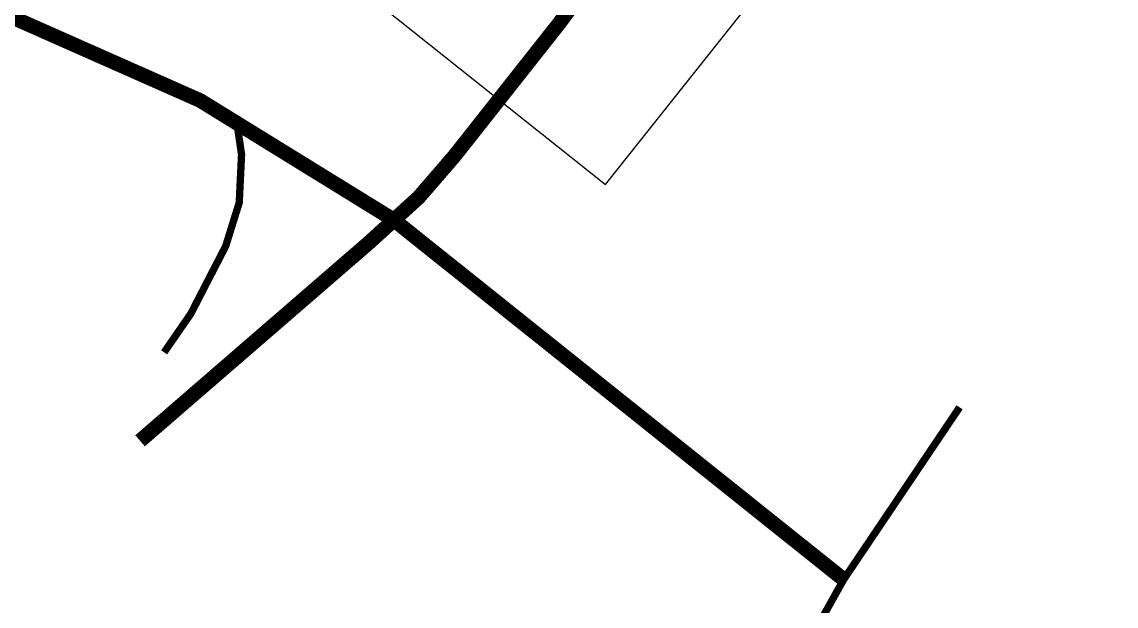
# Model space of a CAD drawing. Header units: metres. Extents: x -664657 to -643449, y -1076720 to -1062383.
# Drawn here: x -662021.6 to -661574, y -1065324.3 to -1065085.5 of the extents above; entities that cross this region are included whole.
import ezdxf

# ---------------------------------------------------------------- set-up
doc = ezdxf.new("R2010")
doc.units = ezdxf.units.M
doc.header["$LTSCALE"] = 0.1
doc.linetypes.add('EVENDASH', pattern=[6.35, 3.175, -3.175])
doc.layers.add('AA_THER_DOPRAVA', color=142, linetype='Continuous')
doc.layers.add('FLOATING-WINDOWS', color=2, linetype='Continuous', plot=False)

msp = doc.modelspace()

# ---------------------------------------------------------------- linework, layer by layer
at = {"layer": 'AA_THER_DOPRAVA', "color": 136, "linetype": 'EVENDASH', "ltscale": 5}
for points, const_width in [([(-661577.034, -1064754.648), (-661638.081, -1064844.195), (-661742.248, -1065000.028), (-661767.734, -1065039.597), (-661801.548, -1065085.705), (-661844.678, -1065140.279), (-661859.266, -1065157.179), (-661879.623, -1065175.698), (-661973.26, -1065256.693)], 6), ([(-662175.219, -1065005.509), (-662041.291, -1065076.615), (-661948.656, -1065117.615), (-661869.444, -1065166.439)], 6), ([(-661963.43, -1065220.537), (-661952.551, -1065204.825), (-661938.249, -1065177.144), (-661932.696, -1065159.321), (-661931.751, -1065139.649), (-661933.637, -1065126.872)], 3), ([(-661685.461, -1065313.379), (-661869.444, -1065166.439)], 6), ([(-661745.58, -1065429.453), (-661722.779, -1065380.109), (-661685.461, -1065313.379), (-661638.05, -1065242.999)], 3)]:
    msp.add_lwpolyline(points, dxfattribs=dict(at, const_width=const_width))
at = {"layer": 'FLOATING-WINDOWS', "linetype": 'ByBlock', "lineweight": -3}
msp.add_lwpolyline([(-662111.597, -1064890.538), (-661782.843, -1065151.922), (-661598.008, -1064919.446), (-661926.761, -1064658.063)], close=True, dxfattribs=at)

doc.saveas('drawing.dxf')
